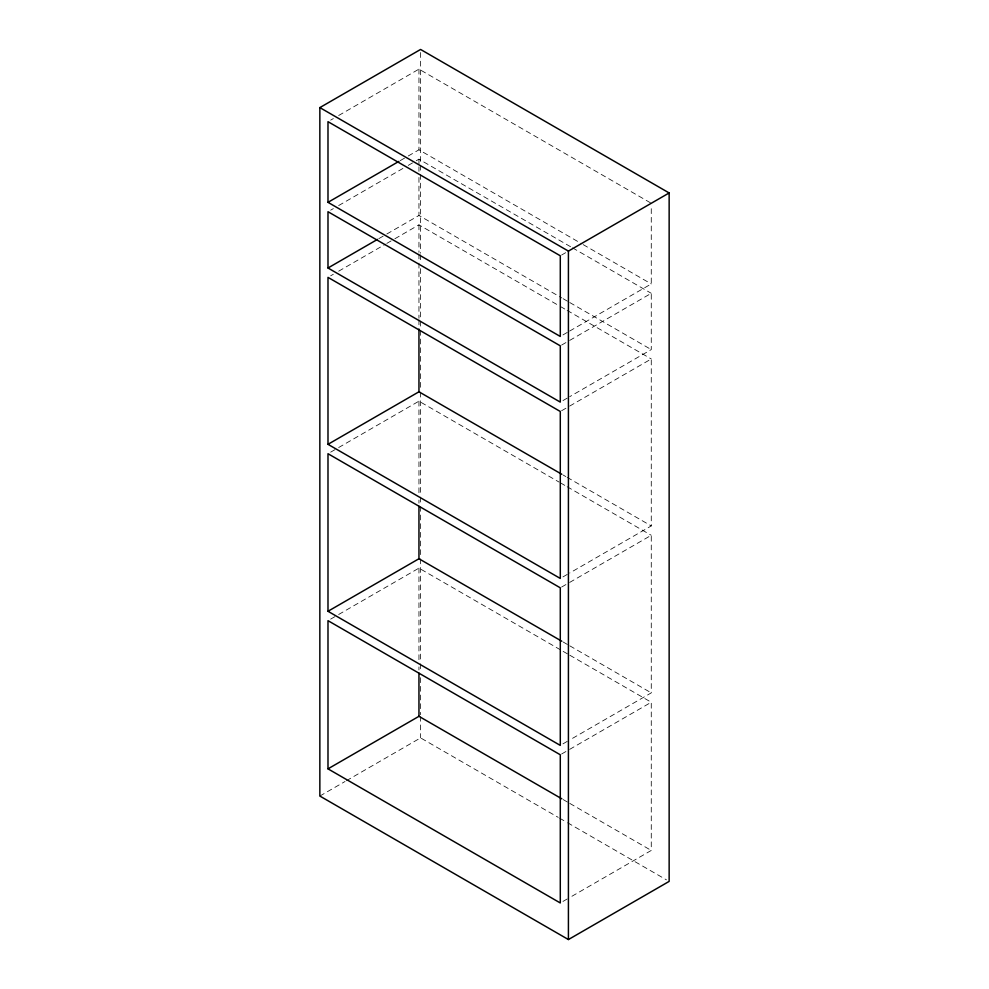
<?xml version="1.0" encoding="UTF-8"?>
<svg xmlns="http://www.w3.org/2000/svg" width="989" height="989" viewBox="0 0 989 989"><rect width="100%" height="100%" fill="white"/><g stroke="black" fill="none" stroke-linecap="round" stroke-linejoin="round"><path stroke-width="0.74" stroke-dasharray="4.95 3.71" d="M330.66 120.126L333.33 118.581M338.683 115.49L418.953 69.143L651.269 203.264M400.224 160.626L406.912 156.757M408.259 155.99L418.953 149.809L581.841 243.85M330.66 210.163L333.33 208.617M338.683 205.539L402.906 168.451M408.259 165.373L414.947 161.504M416.282 160.737L418.953 159.192L571.16 247.065M378.824 238.633L385.512 234.776M386.847 233.997L418.953 215.466L561.814 297.949M330.66 275.82L333.33 274.274M338.683 271.184L385.512 244.159M386.847 243.381L393.535 239.523M394.883 238.745L418.953 224.849L559.144 305.786M561.628 255.026L565.646 252.702M330.66 452.158L337.348 448.289M338.683 447.523L418.953 401.175L559.144 482.113M562.976 334.912L568.316 331.822M569.664 331.055L651.269 283.93L651.269 206.318M561.628 345.062L568.316 341.205M569.664 340.426L651.269 293.313L651.269 349.587L569.664 396.7M562.976 400.57L568.316 397.479M561.628 410.719L568.316 406.862M569.664 406.083L651.269 358.97L651.269 525.925L569.664 573.039M330.66 619.114L337.348 615.245M338.683 614.478L418.953 568.131L561.814 650.601M562.976 576.896L568.316 573.805M561.628 587.046L568.316 583.189M569.664 582.422L651.269 535.296L651.269 692.869L569.664 739.995M319.855 796.046L345.037 781.508M346.373 780.741L420.585 737.893L558.229 817.359M562.976 743.852L568.316 740.761M561.628 754.001L568.316 750.144M569.664 749.365L651.269 702.252L651.269 850.441L569.664 897.567M562.976 901.424L568.316 898.333M583.176 244.617L651.269 283.93M572.495 247.831L651.269 293.313M563.149 298.715L568.49 301.793M569.825 302.572L651.269 349.587M560.479 306.553L565.819 309.631M567.154 310.41L651.269 358.97M563.149 475.041L565.819 476.587M567.154 477.353L651.269 525.925M560.479 482.879L565.819 485.97M567.154 486.736L651.269 535.296M563.149 641.997L568.49 645.088M569.825 645.854L651.269 692.869M563.149 651.38L568.49 654.458M569.825 655.237L651.269 702.252M563.149 799.569L568.49 802.66M569.825 803.427L651.269 850.441M559.564 818.138L566.24 821.995M567.575 822.761L666.462 879.851M420.585 52.541L420.585 163.68M420.585 165.225L420.585 172.939M420.585 174.484L420.585 253.209M420.585 254.754L420.585 262.468M420.585 268.637L420.585 319.583M420.585 321.128L420.585 328.843M420.585 330.388L420.585 390.581M420.585 392.126L420.585 495.551M420.585 497.096L420.585 504.81M420.585 506.356L420.585 557.289M420.585 558.834L420.585 662.259M420.585 663.804L420.585 671.519M420.585 677.7L420.585 714.738M420.585 716.283L420.585 737.893M418.953 69.143L418.953 149.809M418.953 159.192L418.953 165.274M418.953 166.795L418.953 171.357M418.953 177.439L418.953 215.466M418.953 224.849L418.953 252.418M418.953 253.95L418.953 261.603M418.953 263.136L418.953 318.273M418.953 319.806L418.953 325.937M418.953 401.175L418.953 493.87M418.953 500.051L418.953 503.141M418.953 568.131L418.953 660.751M418.953 666.92L418.953 670.01"/><path stroke-width="1.48" d="M319.855 107.603L420.585 49.45L669.145 192.954L669.145 881.397L568.415 939.55L319.855 796.046L319.855 107.603L568.415 251.107L669.145 192.954M327.989 202.337L560.293 336.458L560.293 255.792L327.989 121.672L327.989 202.337L398.888 161.392M327.989 267.994L560.293 402.115L560.293 345.841L327.989 211.708L327.989 267.994L377.489 239.412M327.989 444.321L560.293 578.441L560.293 411.486L327.989 277.365L327.989 444.321L418.953 391.792L561.814 474.275M327.989 611.276L560.293 745.397L560.293 587.825L327.989 453.704L327.989 611.276L418.953 558.748L561.814 641.231M327.989 768.849L560.293 902.969L560.293 754.78L327.989 620.659L327.989 768.849L418.953 716.32L561.814 798.803M568.415 251.107L568.415 939.55M418.953 329.003L418.953 391.792M418.953 506.22L418.953 558.748M418.953 673.101L418.953 716.32"/></g></svg>
